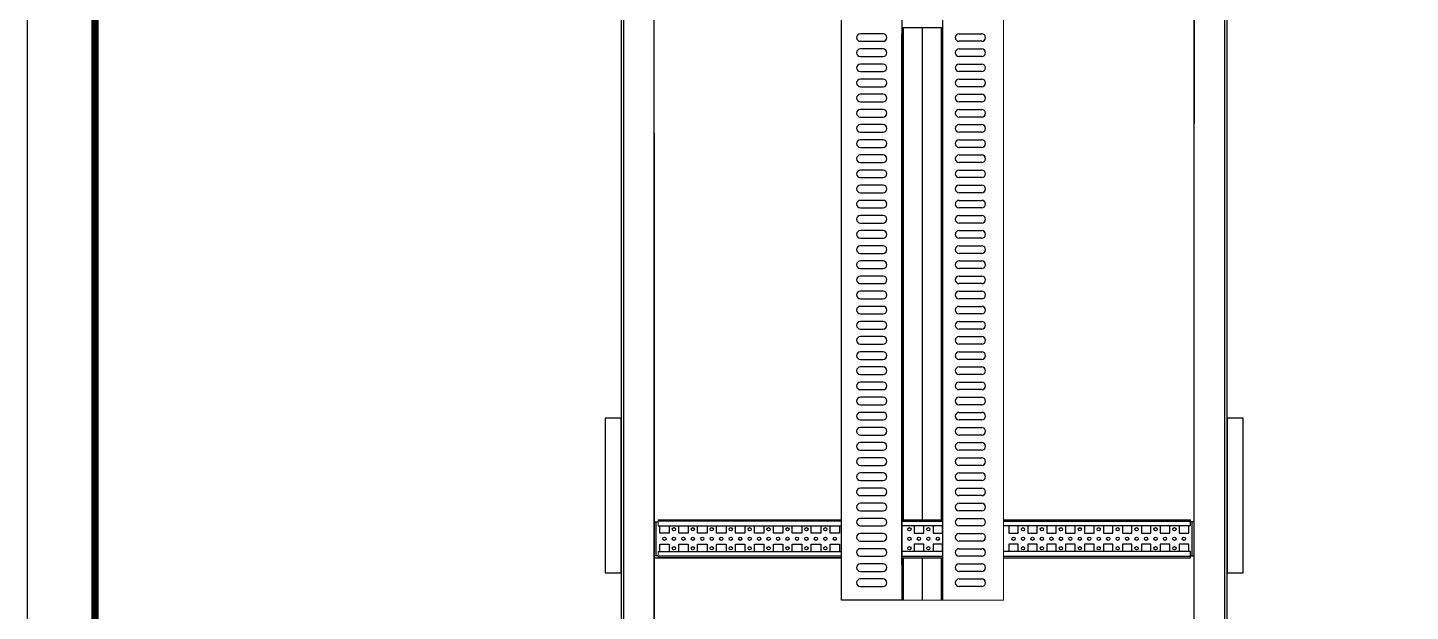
# Model space of a CAD drawing. Extents: x 81437 to 204847, y -54769 to -29444.
# Drawn here: x 86390 to 88216, y -53611 to -52840 of the extents above; entities that cross this region are included whole.
import ezdxf
from ezdxf.enums import TextEntityAlignment as Align

# ---------------------------------------------------------------- set-up
doc = ezdxf.new("R2010")
doc.units = 0
doc.header["$LTSCALE"] = 100
doc.header["$MEASUREMENT"] = 0
for name, color, linetype in [('CLOUD_LAYER', 6, 'Continuous'), ('PANEL', 7, 'Continuous'), ('t', 1, 'Continuous')]:
    doc.layers.add(name, color=color, linetype=linetype)
doc.layers.add('细实线', color=7, linetype='Continuous', lineweight=20)
doc.styles.get("Standard").update_dxf_attribs({"font": ''})
doc.styles.add('微软雅黑', font='')
doc.styles.get('Standard').set_extended_font_data('SimSun')
doc.styles.get('微软雅黑').set_extended_font_data('Microsoft YaHei')

# ---------------------------------------------------------------- blocks, each defined once
blk = doc.blocks.new('图框')
at = {"layer": 't', "color": 7, "const_width": 9.62}
blk.add_lwpolyline([(4109.5, -3210.4), (4109.5, -58.9), (-6.2, -58.9), (-6.2, -3210.4)], close=True, dxfattribs=at)
at = {"color": 7, "style": '微软雅黑', "flags": 8}
for tag, p, height in [('DWG.NAME:', (1375.5, -2969.2), 25), ('DWG.NO.:', (3122, -3089.3), 24), ('图纸编号', (3309.2, -3111.3), 24), ('FILENO.:', (3122.5, -3165), 24), ('文档号', (3311.6, -3183), 24)]:
    blk.add_attdef(tag, p, '', height=height, dxfattribs=at)
at = {"color": 7, "style": '微软雅黑', "width": 0.8, "flags": 8}
for tag, p, height in [('PROJECTNAME:', (3119.3, -2971.7), 24), ('PROJECT_NAME', (3324.7, -2969.2), 25)]:
    blk.add_attdef(tag, p, '', height=height, dxfattribs=at)
at = {"color": 7, "style": '微软雅黑', "flags": 8}
for tag, p in [('图纸名称:', (1371.6, -3024.8)), ('项目名称', (3272.9, -3045.6))]:
    blk.add_attdef(tag, text='', height=25, dxfattribs=at).set_placement(p, align=Align.BOTTOM_LEFT)
for tag, height, width, p in [('RENLIU', 24, 0.7, (692, -3009.2)), ('SHUFENWANG', 24, 0.7, (879.6, -3009.2)), ('FANGHOU', 24, 0.7, (1063.6, -3009.2)), ('DANDANLI', 24, 0.7, (1243.9, -3009.2)), ('#10STATIONONTROLCABINETCOVER', 30, 0.6, (1771.7, -3076)), ('HANGZHOUHOLLYSYSAUTOMATIONCO.,LTD.', 24, 0.7, (2763.9, -3104.6))]:
    blk.add_attdef(tag, text='', height=height, dxfattribs=dict(at, width=width)).set_placement(p, align=Align.MIDDLE)
at = {"color": 7, "flags": 8}
blk.add_attdef('A', text='', height=23, dxfattribs=at).set_placement((53.7, -3033.7), align=Align.MIDDLE)
at = {"color": 7, "style": '微软雅黑', "flags": 8}
for tag, height, p in [('设计时间', 23, (207.7, -3033.7)), ('刘仁', 23, (692, -3061.1)), ('王姝芬', 23, (879.6, -3061.1)), ('侯方', 23, (1063.6, -3061.1)), ('李丹丹', 23, (1243.9, -3061.1)), ('PAGEXOFX', 24, (3947.6, -3097.9)), ('REV.', 24, (53.2, -3121.9)), ('DATE', 24, (202.7, -3121.9)), ('DESCRIPTION', 24, (445.6, -3121.9)), ('PREPARED', 24, (692, -3121.9)), ('CHECKED', 24, (879.6, -3121.9)), ('SIGNED', 24, (1063.6, -3121.9)), ('APPROVED', 24, (1243.9, -3121.9)), ('图纸名称', 30, (1771.7, -3153.6)), ('第几页共几页', 24, (3947.6, -3172.9))]:
    blk.add_attdef(tag, text='', height=height, dxfattribs=at).set_placement(p, align=Align.MIDDLE)

msp = doc.modelspace()

# ---------------------------------------------------------------- linework, layer by layer
at = {"color": 7, "linetype": 'Continuous'}
for p, q in [((87598.4, -53596.2), (87598.4, -51851.2)), ((87519.6, -52848.3), (87489.6, -52848.3)), ((87544.4, -52840.2), (87598.4, -52840.2)), ((87544.4, -53549.2), (87544.4, -52849.2)), ((87546.4, -53490.2), (87546.4, -52840.2)), ((87571.4, -53490.2), (87571.4, -52840.2)), ((87596.4, -52840.2), (87596.4, -53490.2)), ((87619.9, -52848.3), (87649.9, -52848.3)), ((87489.6, -52858.3), (87519.6, -52858.3)), ((87519.6, -52868.3), (87489.6, -52868.3)), ((87649.9, -52858.3), (87619.9, -52858.3)), ((87619.9, -52868.3), (87649.9, -52868.3)), ((87489.6, -52878.3), (87519.6, -52878.3)), ((87519.6, -52888.3), (87489.6, -52888.3)), ((87649.9, -52878.3), (87619.9, -52878.3)), ((87619.9, -52888.3), (87649.9, -52888.3)), ((87489.6, -52898.3), (87519.6, -52898.3)), ((87519.6, -52908.3), (87489.6, -52908.3)), ((87571.4, -53490.2), (87571.4, -52896.2)), ((87649.9, -52898.3), (87619.9, -52898.3)), ((87619.9, -52908.3), (87649.9, -52908.3)), ((87489.6, -52918.3), (87519.6, -52918.3)), ((87519.6, -52928.3), (87489.6, -52928.3)), ((87649.9, -52918.3), (87619.9, -52918.3)), ((87619.9, -52928.3), (87649.9, -52928.3)), ((87489.6, -52938.3), (87519.6, -52938.3)), ((87519.6, -52948.3), (87489.6, -52948.3)), ((87649.9, -52938.3), (87619.9, -52938.3)), ((87619.9, -52948.3), (87649.9, -52948.3)), ((87489.6, -52958.3), (87519.6, -52958.3)), ((87649.9, -52958.3), (87619.9, -52958.3)), ((87519.6, -52968.3), (87489.6, -52968.3)), ((87489.6, -52978.3), (87519.6, -52978.3)), ((87619.9, -52968.3), (87649.9, -52968.3)), ((87649.9, -52978.3), (87619.9, -52978.3)), ((87519.6, -52988.3), (87489.6, -52988.3)), ((87489.6, -52998.3), (87519.6, -52998.3)), ((87619.9, -52988.3), (87649.9, -52988.3)), ((87649.9, -52998.3), (87619.9, -52998.3)), ((87519.6, -53008.3), (87489.6, -53008.3)), ((87489.6, -53018.3), (87519.6, -53018.3)), ((87619.9, -53008.3), (87649.9, -53008.3)), ((87649.9, -53018.3), (87619.9, -53018.3)), ((87519.6, -53028.3), (87489.6, -53028.3)), ((87489.6, -53038.3), (87519.6, -53038.3)), ((87619.9, -53028.3), (87649.9, -53028.3)), ((87649.9, -53038.3), (87619.9, -53038.3)), ((87519.6, -53048.3), (87489.6, -53048.3)), ((87489.6, -53058.3), (87519.6, -53058.3)), ((87619.9, -53048.3), (87649.9, -53048.3)), ((87649.9, -53058.3), (87619.9, -53058.3)), ((87519.6, -53068.3), (87489.6, -53068.3)), ((87619.9, -53068.3), (87649.9, -53068.3)), ((87489.6, -53078.3), (87519.6, -53078.3)), ((87519.6, -53088.3), (87489.6, -53088.3)), ((87649.9, -53078.3), (87619.9, -53078.3)), ((87619.9, -53088.3), (87649.9, -53088.3)), ((87489.6, -53098.3), (87519.6, -53098.3)), ((87519.6, -53108.3), (87489.6, -53108.3)), ((87649.9, -53098.3), (87619.9, -53098.3)), ((87619.9, -53108.3), (87649.9, -53108.3)), ((87489.6, -53118.3), (87519.6, -53118.3)), ((87519.6, -53128.3), (87489.6, -53128.3)), ((87649.9, -53118.3), (87619.9, -53118.3)), ((87619.9, -53128.3), (87649.9, -53128.3)), ((87489.6, -53138.3), (87519.6, -53138.3)), ((87519.6, -53148.3), (87489.6, -53148.3)), ((87649.9, -53138.3), (87619.9, -53138.3)), ((87619.9, -53148.3), (87649.9, -53148.3)), ((87489.6, -53158.3), (87519.6, -53158.3)), ((87519.6, -53168.3), (87489.6, -53168.3)), ((87649.9, -53158.3), (87619.9, -53158.3)), ((87619.9, -53168.3), (87649.9, -53168.3)), ((87489.6, -53178.3), (87519.6, -53178.3)), ((87649.9, -53178.3), (87619.9, -53178.3)), ((87519.6, -53188.3), (87489.6, -53188.3)), ((87489.6, -53198.3), (87519.6, -53198.3)), ((87619.9, -53188.3), (87649.9, -53188.3)), ((87649.9, -53198.3), (87619.9, -53198.3)), ((87519.6, -53208.3), (87489.6, -53208.3)), ((87489.6, -53218.3), (87519.6, -53218.3)), ((87619.9, -53208.3), (87649.9, -53208.3)), ((87649.9, -53218.3), (87619.9, -53218.3)), ((87519.6, -53228.3), (87489.6, -53228.3)), ((87489.6, -53238.3), (87519.6, -53238.3)), ((87619.9, -53228.3), (87649.9, -53228.3)), ((87649.9, -53238.3), (87619.9, -53238.3)), ((87519.6, -53248.3), (87489.6, -53248.3)), ((87489.6, -53258.3), (87519.6, -53258.3)), ((87619.9, -53248.3), (87649.9, -53248.3)), ((87649.9, -53258.3), (87619.9, -53258.3)), ((87519.6, -53268.3), (87489.6, -53268.3)), ((87619.9, -53268.3), (87649.9, -53268.3)), ((87489.6, -53278.3), (87519.6, -53278.3)), ((87519.6, -53288.3), (87489.6, -53288.3)), ((87649.9, -53278.3), (87619.9, -53278.3)), ((87619.9, -53288.3), (87649.9, -53288.3)), ((87489.6, -53298.3), (87519.6, -53298.3)), ((87519.6, -53308.3), (87489.6, -53308.3)), ((87649.9, -53298.3), (87619.9, -53298.3)), ((87619.9, -53308.3), (87649.9, -53308.3)), ((87489.6, -53318.3), (87519.6, -53318.3)), ((87519.6, -53328.3), (87489.6, -53328.3)), ((87649.9, -53318.3), (87619.9, -53318.3)), ((87619.9, -53328.3), (87649.9, -53328.3)), ((87489.6, -53338.3), (87519.6, -53338.3)), ((87519.6, -53348.3), (87489.6, -53348.3)), ((87649.9, -53338.3), (87619.9, -53338.3)), ((87619.9, -53348.3), (87649.9, -53348.3)), ((87489.6, -53358.3), (87519.6, -53358.3)), ((87519.6, -53368.3), (87489.6, -53368.3)), ((87649.9, -53358.3), (87619.9, -53358.3)), ((87619.9, -53368.3), (87649.9, -53368.3)), ((87489.6, -53378.3), (87519.6, -53378.3)), ((87649.9, -53378.3), (87619.9, -53378.3)), ((87519.6, -53388.3), (87489.6, -53388.3)), ((87489.6, -53398.3), (87519.6, -53398.3)), ((87619.9, -53388.3), (87649.9, -53388.3)), ((87649.9, -53398.3), (87619.9, -53398.3)), ((87519.6, -53408.3), (87489.6, -53408.3)), ((87489.6, -53418.3), (87519.6, -53418.3)), ((87619.9, -53408.3), (87649.9, -53408.3)), ((87649.9, -53418.3), (87619.9, -53418.3)), ((87519.6, -53428.3), (87489.6, -53428.3)), ((87489.6, -53438.3), (87519.6, -53438.3)), ((87619.9, -53428.3), (87649.9, -53428.3)), ((87649.9, -53438.3), (87619.9, -53438.3)), ((87519.6, -53448.3), (87489.6, -53448.3)), ((87489.6, -53458.3), (87519.6, -53458.3)), ((87619.9, -53448.3), (87649.9, -53448.3)), ((87649.9, -53458.3), (87619.9, -53458.3)), ((87519.6, -53468.3), (87489.6, -53468.3)), ((87489.6, -53478.3), (87519.6, -53478.3)), ((87619.9, -53468.3), (87649.9, -53468.3)), ((87649.9, -53478.3), (87619.9, -53478.3)), ((87217.3, -53492.7), (87222.3, -53492.7)), ((87219.8, -53537.7), (87219.8, -53492.7)), ((87464.4, -53492.2), (87222.3, -53492.2)), ((87519.6, -53488.3), (87489.6, -53488.3)), ((87544.4, -53490.2), (87598.4, -53490.2)), ((87544.4, -53492.2), (87598.4, -53492.2)), ((87619.9, -53488.3), (87649.9, -53488.3)), ((87678.4, -53490.2), (87746.3, -53490.2)), ((87678.4, -53492.2), (87746.3, -53492.2)), ((87746.3, -53490.2), (87925.3, -53490.2)), ((87746.3, -53492.2), (87925.3, -53492.2)), ((87925.3, -53498.2), (87925.3, -53490.2)), ((87930.3, -53492.7), (87925.3, -53492.7)), ((87927.8, -53537.7), (87927.8, -53492.7)), ((87222.3, -53498.2), (87464.4, -53498.2)), ((87224.6, -53508), (87224.6, -53498.2)), ((87237.1, -53508), (87224.6, -53508)), ((87237.1, -53498.2), (87237.1, -53508)), ((87249.6, -53508), (87249.6, -53498.2)), ((87262.1, -53508), (87249.6, -53508)), ((87262.1, -53498.2), (87262.1, -53508)), ((87274.6, -53508), (87274.6, -53498.2)), ((87287.1, -53508), (87274.6, -53508)), ((87287.1, -53498.2), (87287.1, -53508)), ((87299.6, -53508), (87299.6, -53498.2)), ((87312.1, -53508), (87299.6, -53508)), ((87312.1, -53498.2), (87312.1, -53508)), ((87324.6, -53508), (87324.6, -53498.2)), ((87337.1, -53508), (87324.6, -53508)), ((87337.1, -53498.2), (87337.1, -53508)), ((87349.6, -53508), (87349.6, -53498.2)), ((87362.1, -53508), (87349.6, -53508)), ((87362.1, -53498.2), (87362.1, -53508)), ((87374.6, -53508), (87374.6, -53498.2)), ((87387.1, -53508), (87374.6, -53508)), ((87387.1, -53498.2), (87387.1, -53508)), ((87399.6, -53508), (87399.6, -53498.2)), ((87412.1, -53508), (87399.6, -53508)), ((87412.1, -53498.2), (87412.1, -53508)), ((87424.6, -53508), (87424.6, -53498.2)), ((87437.1, -53508), (87424.6, -53508)), ((87437.1, -53498.2), (87437.1, -53508)), ((87449.6, -53508), (87449.6, -53498.2)), ((87462.1, -53508), (87449.6, -53508)), ((87462.1, -53498.2), (87462.1, -53508)), ((87489.6, -53498.3), (87519.6, -53498.3)), ((87519.6, -53508.3), (87489.6, -53508.3)), ((87598.4, -53498.2), (87544.4, -53498.2)), ((87560.6, -53498.2), (87560.6, -53508)), ((87560.6, -53508), (87573.1, -53508)), ((87573.1, -53508), (87573.1, -53498.2)), ((87585.6, -53498.2), (87585.6, -53508)), ((87585.6, -53508), (87598.1, -53508)), ((87598.1, -53508), (87598.1, -53498.2)), ((87649.9, -53498.3), (87619.9, -53498.3)), ((87619.9, -53508.3), (87649.9, -53508.3)), ((87746.3, -53498.2), (87678.4, -53498.2)), ((87685.6, -53498.2), (87685.6, -53508)), ((87685.6, -53508), (87698.1, -53508)), ((87698.1, -53508), (87698.1, -53498.2)), ((87710.6, -53498.2), (87710.6, -53508)), ((87710.6, -53508), (87723.1, -53508)), ((87723.1, -53508), (87723.1, -53498.2)), ((87735.6, -53498.2), (87735.6, -53508)), ((87735.6, -53508), (87748.1, -53508)), ((87925.3, -53498.2), (87746.3, -53498.2)), ((87748.1, -53508), (87748.1, -53498.2)), ((87756.3, -53514.5), (87756.3, -53516)), ((87760.6, -53498.2), (87760.6, -53508)), ((87760.6, -53508), (87773.1, -53508)), ((87773.1, -53508), (87773.1, -53498.2)), ((87785.6, -53498.2), (87785.6, -53508)), ((87785.6, -53508), (87798.1, -53508)), ((87798.1, -53508), (87798.1, -53498.2)), ((87810.6, -53498.2), (87810.6, -53508)), ((87810.6, -53508), (87823.1, -53508)), ((87823.1, -53508), (87823.1, -53498.2)), ((87835.6, -53498.2), (87835.6, -53508)), ((87835.6, -53508), (87848.1, -53508)), ((87848.1, -53508), (87848.1, -53498.2)), ((87860.6, -53498.2), (87860.6, -53508)), ((87860.6, -53508), (87873.1, -53508)), ((87873.1, -53508), (87873.1, -53498.2)), ((87885.6, -53498.2), (87885.6, -53508)), ((87885.6, -53508), (87898.1, -53508)), ((87898.1, -53508), (87898.1, -53498.2)), ((87910.6, -53498.2), (87910.6, -53508)), ((87910.6, -53508), (87923.1, -53508)), ((87923.1, -53508), (87923.1, -53498.2)), ((87222.3, -53532.2), (87464.4, -53532.2)), ((87224.6, -53522.5), (87237.1, -53522.5)), ((87224.6, -53532.2), (87224.6, -53522.5)), ((87237.1, -53522.5), (87237.1, -53532.2)), ((87249.6, -53522.5), (87262.1, -53522.5)), ((87249.6, -53532.2), (87249.6, -53522.5)), ((87262.1, -53522.5), (87262.1, -53532.2)), ((87274.6, -53522.5), (87287.1, -53522.5)), ((87274.6, -53532.2), (87274.6, -53522.5)), ((87287.1, -53522.5), (87287.1, -53532.2)), ((87299.6, -53522.5), (87312.1, -53522.5)), ((87299.6, -53532.2), (87299.6, -53522.5)), ((87312.1, -53522.5), (87312.1, -53532.2)), ((87324.6, -53522.5), (87337.1, -53522.5)), ((87324.6, -53532.2), (87324.6, -53522.5)), ((87337.1, -53522.5), (87337.1, -53532.2)), ((87349.6, -53522.5), (87362.1, -53522.5)), ((87349.6, -53532.2), (87349.6, -53522.5)), ((87362.1, -53522.5), (87362.1, -53532.2)), ((87374.6, -53522.5), (87387.1, -53522.5)), ((87374.6, -53532.2), (87374.6, -53522.5)), ((87387.1, -53522.5), (87387.1, -53532.2)), ((87399.6, -53522.5), (87412.1, -53522.5)), ((87399.6, -53532.2), (87399.6, -53522.5)), ((87412.1, -53522.5), (87412.1, -53532.2)), ((87424.6, -53522.5), (87437.1, -53522.5)), ((87424.6, -53532.2), (87424.6, -53522.5)), ((87437.1, -53522.5), (87437.1, -53532.2)), ((87449.6, -53522.5), (87462.1, -53522.5)), ((87449.6, -53532.2), (87449.6, -53522.5)), ((87462.1, -53522.5), (87462.1, -53532.2)), ((87489.6, -53518.3), (87519.6, -53518.3)), ((87519.6, -53528.3), (87489.6, -53528.3)), ((87598.4, -53532.2), (87544.4, -53532.2)), ((87573.1, -53522.5), (87560.6, -53522.5)), ((87560.6, -53522.5), (87560.6, -53532.2)), ((87573.1, -53532.2), (87573.1, -53522.5)), ((87598.1, -53522.5), (87585.6, -53522.5)), ((87585.6, -53522.5), (87585.6, -53532.2)), ((87598.1, -53532.2), (87598.1, -53522.5)), ((87649.9, -53518.3), (87619.9, -53518.3)), ((87619.9, -53528.3), (87649.9, -53528.3)), ((87746.3, -53532.2), (87678.4, -53532.2)), ((87698.1, -53522.5), (87685.6, -53522.5)), ((87685.6, -53522.5), (87685.6, -53532.2)), ((87698.1, -53532.2), (87698.1, -53522.5)), ((87723.1, -53522.5), (87710.6, -53522.5)), ((87710.6, -53522.5), (87710.6, -53532.2)), ((87723.1, -53532.2), (87723.1, -53522.5)), ((87748.1, -53522.5), (87735.6, -53522.5)), ((87735.6, -53522.5), (87735.6, -53532.2)), ((87925.3, -53532.2), (87746.3, -53532.2)), ((87748.1, -53532.2), (87748.1, -53522.5)), ((87753.5, -53517.2), (87755.1, -53517.2)), ((87773.1, -53522.5), (87760.6, -53522.5)), ((87760.6, -53522.5), (87760.6, -53532.2)), ((87773.1, -53532.2), (87773.1, -53522.5)), ((87798.1, -53522.5), (87785.6, -53522.5)), ((87785.6, -53522.5), (87785.6, -53532.2)), ((87798.1, -53532.2), (87798.1, -53522.5)), ((87823.1, -53522.5), (87810.6, -53522.5)), ((87810.6, -53522.5), (87810.6, -53532.2)), ((87823.1, -53532.2), (87823.1, -53522.5)), ((87848.1, -53522.5), (87835.6, -53522.5)), ((87835.6, -53522.5), (87835.6, -53532.2)), ((87848.1, -53532.2), (87848.1, -53522.5)), ((87873.1, -53522.5), (87860.6, -53522.5)), ((87860.6, -53522.5), (87860.6, -53532.2)), ((87873.1, -53532.2), (87873.1, -53522.5)), ((87898.1, -53522.5), (87885.6, -53522.5)), ((87885.6, -53522.5), (87885.6, -53532.2)), ((87898.1, -53532.2), (87898.1, -53522.5)), ((87923.1, -53522.5), (87910.6, -53522.5)), ((87910.6, -53522.5), (87910.6, -53532.2)), ((87923.1, -53532.2), (87923.1, -53522.5)), ((87925.3, -53540.2), (87925.3, -53532.2)), ((87222.3, -53537.7), (87217.3, -53537.7)), ((87217.3, -53540.2), (87464.4, -53540.2)), ((87464.4, -53538.2), (87222.3, -53538.2)), ((87464.4, -53540.2), (87222.3, -53540.2)), ((87489.6, -53538.3), (87519.6, -53538.3)), ((87519.6, -53548.3), (87489.6, -53548.3)), ((87544.4, -53538.2), (87598.4, -53538.2)), ((87544.4, -53540.2), (87598.4, -53540.2)), ((87546.4, -53596.2), (87546.4, -53540.3)), ((87571.4, -53596.2), (87571.4, -53540.2)), ((87596.4, -53540.4), (87596.4, -53596.2)), ((87649.9, -53538.3), (87619.9, -53538.3)), ((87619.9, -53548.3), (87649.9, -53548.3)), ((87678.4, -53538.2), (87746.3, -53538.2)), ((87678.4, -53540.2), (87746.3, -53540.2)), ((87746.3, -53538.2), (87925.3, -53538.2)), ((87746.3, -53540.2), (87925.3, -53540.2)), ((87925.3, -53537.7), (87930.3, -53537.7)), ((87489.6, -53558.3), (87519.6, -53558.3)), ((87519.6, -53568.3), (87489.6, -53568.3)), ((87649.9, -53558.3), (87619.9, -53558.3)), ((87619.9, -53568.3), (87649.9, -53568.3)), ((87489.6, -53578.3), (87519.6, -53578.3)), ((87649.9, -53578.3), (87619.9, -53578.3))]:
    msp.add_line(p, q, dxfattribs=at)
msp.add_line((87930.3, -53511.2), (87930.3, -53335.7))
at = {"color": 1}
msp.add_lwpolyline([(86389.9, -51339), (90718.2, -51339), (90718.2, -54769.3), (86389.9, -54769.3)], close=True, dxfattribs=at)
at = {"color": 7}
msp.add_lwpolyline([(87464.4, -51796.2), (87544.4, -51796.2), (87544.4, -53596.2), (87464.4, -53596.2)], close=True, dxfattribs=at)
at = {"color": 7, "linetype": 'Continuous'}
for centre in [(87230.8, -53515.2), (87243.3, -53502.7), (87243.3, -53502.7), (87243.3, -53515.2), (87243.3, -53515.2), (87255.8, -53515.2), (87268.3, -53502.7), (87268.3, -53502.7), (87268.3, -53515.2), (87268.3, -53515.2), (87280.8, -53515.2), (87293.3, -53502.7), (87293.3, -53502.7), (87293.3, -53515.2), (87293.3, -53515.2), (87305.8, -53515.2), (87318.3, -53502.7), (87318.3, -53502.7), (87318.3, -53515.2), (87318.3, -53515.2), (87330.8, -53515.2), (87343.3, -53502.7), (87343.3, -53502.7), (87343.3, -53515.2), (87343.3, -53515.2), (87355.8, -53515.2), (87368.3, -53502.7), (87368.3, -53502.7), (87368.3, -53515.2), (87368.3, -53515.2), (87380.8, -53515.2), (87393.3, -53502.7), (87393.3, -53502.7), (87393.3, -53515.2), (87393.3, -53515.2), (87405.8, -53515.2), (87418.3, -53502.7), (87418.3, -53502.7), (87418.3, -53515.2), (87418.3, -53515.2), (87430.8, -53515.2), (87443.3, -53502.7), (87443.3, -53502.7), (87443.3, -53515.2), (87443.3, -53515.2), (87455.8, -53515.2), (87554.3, -53502.7), (87554.3, -53515.2), (87566.8, -53515.2), (87579.3, -53502.7), (87579.3, -53515.2), (87591.8, -53515.2), (87691.8, -53515.2), (87704.3, -53502.7), (87704.3, -53502.7), (87704.3, -53515.2), (87704.3, -53515.2), (87716.8, -53515.2), (87729.3, -53502.7), (87729.3, -53502.7), (87729.3, -53515.2), (87729.3, -53515.2), (87741.8, -53515.2), (87754.3, -53502.7), (87754.3, -53515.2), (87766.8, -53515.2), (87779.3, -53502.7), (87779.3, -53515.2), (87791.8, -53515.2), (87804.3, -53502.7), (87804.3, -53515.2), (87816.8, -53515.2), (87829.3, -53502.7), (87829.3, -53515.2), (87841.8, -53515.2), (87854.3, -53502.7), (87854.3, -53515.2), (87866.8, -53515.2), (87879.3, -53502.7), (87879.3, -53515.2), (87891.8, -53515.2), (87904.3, -53502.7), (87904.3, -53515.2), (87916.8, -53515.2), (87243.3, -53527.7), (87243.3, -53527.7), (87268.3, -53527.7), (87268.3, -53527.7), (87293.3, -53527.7), (87293.3, -53527.7), (87318.3, -53527.7), (87318.3, -53527.7), (87343.3, -53527.7), (87343.3, -53527.7), (87368.3, -53527.7), (87368.3, -53527.7), (87393.3, -53527.7), (87393.3, -53527.7), (87418.3, -53527.7), (87418.3, -53527.7), (87443.3, -53527.7), (87443.3, -53527.7), (87554.3, -53527.7), (87579.3, -53527.7), (87704.3, -53527.7), (87704.3, -53527.7), (87729.3, -53527.7), (87729.3, -53527.7), (87754.3, -53527.7), (87779.3, -53527.7), (87804.3, -53527.7), (87829.3, -53527.7), (87854.3, -53527.7), (87879.3, -53527.7), (87904.3, -53527.7)]:
    msp.add_circle(centre, 2.15, dxfattribs=at)
for centre, radius, start, end in [((87489.6, -52853.3), 5, 90, 270), ((87519.6, -52853.3), 5, 270, 90), ((87619.9, -52853.3), 5, 90, 270), ((87649.9, -52853.3), 5, 270, 90), ((87489.6, -52873.3), 5, 90, 270), ((87519.6, -52873.3), 5, 270, 90), ((87619.9, -52873.3), 5, 90, 270), ((87649.9, -52873.3), 5, 270, 90), ((87489.6, -52893.3), 5, 90, 270), ((87519.6, -52893.3), 5, 270, 90), ((87619.9, -52893.3), 5, 90, 270), ((87649.9, -52893.3), 5, 270, 90), ((87489.6, -52913.3), 5, 90, 270), ((87519.6, -52913.3), 5, 270, 90), ((87619.9, -52913.3), 5, 90, 270), ((87649.9, -52913.3), 5, 270, 90), ((87489.6, -52933.3), 5, 90, 270), ((87519.6, -52933.3), 5, 270, 90), ((87619.9, -52933.3), 5, 90, 270), ((87649.9, -52933.3), 5, 270, 90), ((87489.6, -52953.3), 5, 90, 270), ((87519.6, -52953.3), 5, 270, 90), ((87619.9, -52953.3), 5, 90, 270), ((87649.9, -52953.3), 5, 270, 90), ((87489.6, -52973.3), 5, 90, 270), ((87519.6, -52973.3), 5, 270, 90), ((87619.9, -52973.3), 5, 90, 270), ((87649.9, -52973.3), 5, 270, 90), ((87489.6, -52993.3), 5, 90, 270), ((87519.6, -52993.3), 5, 270, 90), ((87619.9, -52993.3), 5, 90, 270), ((87649.9, -52993.3), 5, 270, 90), ((87489.6, -53013.3), 5, 90, 270), ((87519.6, -53013.3), 5, 270, 90), ((87619.9, -53013.3), 5, 90, 270), ((87649.9, -53013.3), 5, 270, 90), ((87489.6, -53033.3), 5, 90, 270), ((87519.6, -53033.3), 5, 270, 90), ((87619.9, -53033.3), 5, 90, 270), ((87649.9, -53033.3), 5, 270, 90), ((87489.6, -53053.3), 5, 90, 270), ((87519.6, -53053.3), 5, 270, 90), ((87619.9, -53053.3), 5, 90, 270), ((87649.9, -53053.3), 5, 270, 90), ((87489.6, -53073.3), 5, 90, 270), ((87519.6, -53073.3), 5, 270, 90), ((87619.9, -53073.3), 5, 90, 270), ((87649.9, -53073.3), 5, 270, 90), ((87489.6, -53093.3), 5, 90, 270), ((87519.6, -53093.3), 5, 270, 90), ((87619.9, -53093.3), 5, 90, 270), ((87649.9, -53093.3), 5, 270, 90), ((87489.6, -53113.3), 5, 90, 270), ((87519.6, -53113.3), 5, 270, 90), ((87619.9, -53113.3), 5, 90, 270), ((87649.9, -53113.3), 5, 270, 90), ((87489.6, -53133.3), 5, 90, 270), ((87519.6, -53133.3), 5, 270, 90), ((87619.9, -53133.3), 5, 90, 270), ((87649.9, -53133.3), 5, 270, 90), ((87489.6, -53153.3), 5, 90, 270), ((87519.6, -53153.3), 5, 270, 90), ((87619.9, -53153.3), 5, 90, 270), ((87649.9, -53153.3), 5, 270, 90), ((87489.6, -53173.3), 5, 90, 270), ((87519.6, -53173.3), 5, 270, 90), ((87619.9, -53173.3), 5, 90, 270), ((87649.9, -53173.3), 5, 270, 90), ((87489.6, -53193.3), 5, 90, 270), ((87519.6, -53193.3), 5, 270, 90), ((87619.9, -53193.3), 5, 90, 270), ((87649.9, -53193.3), 5, 270, 90), ((87489.6, -53213.3), 5, 90, 270), ((87519.6, -53213.3), 5, 270, 90), ((87619.9, -53213.3), 5, 90, 270), ((87649.9, -53213.3), 5, 270, 90), ((87489.6, -53233.3), 5, 90, 270), ((87519.6, -53233.3), 5, 270, 90), ((87619.9, -53233.3), 5, 90, 270), ((87649.9, -53233.3), 5, 270, 90), ((87489.6, -53253.3), 5, 90, 270), ((87519.6, -53253.3), 5, 270, 90), ((87619.9, -53253.3), 5, 90, 270), ((87649.9, -53253.3), 5, 270, 90), ((87489.6, -53273.3), 5, 90, 270), ((87519.6, -53273.3), 5, 270, 90), ((87619.9, -53273.3), 5, 90, 270), ((87649.9, -53273.3), 5, 270, 90), ((87489.6, -53293.3), 5, 90, 270), ((87519.6, -53293.3), 5, 270, 90), ((87619.9, -53293.3), 5, 90, 270), ((87649.9, -53293.3), 5, 270, 90), ((87489.6, -53313.3), 5, 90, 270), ((87519.6, -53313.3), 5, 270, 90), ((87619.9, -53313.3), 5, 90, 270), ((87649.9, -53313.3), 5, 270, 90), ((87489.6, -53333.3), 5, 90, 270), ((87519.6, -53333.3), 5, 270, 90), ((87619.9, -53333.3), 5, 90, 270), ((87649.9, -53333.3), 5, 270, 90), ((87489.6, -53353.3), 5, 90, 270), ((87519.6, -53353.3), 5, 270, 90), ((87619.9, -53353.3), 5, 90, 270), ((87649.9, -53353.3), 5, 270, 90), ((87489.6, -53373.3), 5, 90, 270), ((87519.6, -53373.3), 5, 270, 90), ((87619.9, -53373.3), 5, 90, 270), ((87649.9, -53373.3), 5, 270, 90), ((87489.6, -53393.3), 5, 90, 270), ((87519.6, -53393.3), 5, 270, 90), ((87619.9, -53393.3), 5, 90, 270), ((87649.9, -53393.3), 5, 270, 90), ((87489.6, -53413.3), 5, 90, 270), ((87519.6, -53413.3), 5, 270, 90), ((87619.9, -53413.3), 5, 90, 270), ((87649.9, -53413.3), 5, 270, 90), ((87489.6, -53433.3), 5, 90, 270), ((87519.6, -53433.3), 5, 270, 90), ((87619.9, -53433.3), 5, 90, 270), ((87649.9, -53433.3), 5, 270, 90), ((87489.6, -53453.3), 5, 90, 270), ((87519.6, -53453.3), 5, 270, 90), ((87619.9, -53453.3), 5, 90, 270), ((87649.9, -53453.3), 5, 270, 90), ((87489.6, -53473.3), 5, 90, 270), ((87519.6, -53473.3), 5, 270, 90), ((87619.9, -53473.3), 5, 90, 270), ((87649.9, -53473.3), 5, 270, 90), ((87489.6, -53493.3), 5, 90, 270), ((87519.6, -53493.3), 5, 270, 90), ((87619.9, -53493.3), 5, 90, 270), ((87649.9, -53493.3), 5, 270, 90), ((87489.6, -53513.3), 5, 90, 270), ((87519.6, -53513.3), 5, 270, 90), ((87619.9, -53513.3), 5, 90, 270), ((87649.9, -53513.3), 5, 270, 90), ((87489.6, -53533.3), 5, 90, 270), ((87519.6, -53533.3), 5, 270, 90), ((87619.9, -53533.3), 5, 90, 270), ((87649.9, -53533.3), 5, 270, 90), ((87753.3, -53515.2), 2.15, 283.7035, 292.4051), ((87489.6, -53553.3), 5, 90, 270), ((87519.6, -53553.3), 5, 270, 90), ((87619.9, -53553.3), 5, 90, 270), ((87649.9, -53553.3), 5, 270, 90), ((87489.6, -53573.3), 5, 90, 270), ((87519.6, -53573.3), 5, 270, 90), ((87619.9, -53573.3), 5, 90, 270), ((87649.9, -53573.3), 5, 270, 90)]:
    msp.add_arc(centre, radius, start, end, dxfattribs=at)
at = {"layer": 'CLOUD_LAYER', "color": 7}
for points in [[(87152.7, -53560), (87173.8, -53560), (87173.8, -53356), (87152.7, -53356)], [(87973.8, -53560), (87994.9, -53560), (87994.9, -53356), (87973.8, -53356)]]:
    msp.add_lwpolyline(points, close=True, dxfattribs=at)
at = {"layer": 'PANEL', "color": 7}
for p, q in [((87173.8, -51727.7), (87173.8, -53727.7)), ((87176.8, -51730.7), (87176.8, -53724.7)), ((87970.8, -53724.7), (87970.8, -51730.7)), ((87973.8, -53727.7), (87973.8, -51727.7)), ((87217.3, -53684.2), (87217.3, -52548.7)), ((87930.3, -53684.2), (87930.3, -52548.7)), ((87930.3, -52576), (87930.3, -52967)), ((87217.3, -52979.7), (87217.3, -53684.2))]:
    msp.add_line(p, q, dxfattribs=at)
at = {"layer": '细实线'}
for p, q in [((87222.3, -53490.2), (87464.4, -53490.2)), ((87222.3, -53490.2), (87222.3, -53498.2)), ((87222.3, -53532.2), (87222.3, -53540.2)), ((87598.4, -53596.2), (87544.4, -53596.2))]:
    msp.add_line(p, q, dxfattribs=at)
msp.add_lwpolyline([(87598.4, -51796.2), (87678.4, -51796.2), (87678.4, -53596.2), (87598.4, -53596.2)], close=True, dxfattribs=at)

# ---------------------------------------------------------------- block references
at = {"color": 1}
msp.add_blockref('图框', (86485.2, -51382.4), dxfattribs=at)

doc.saveas('drawing.dxf')
